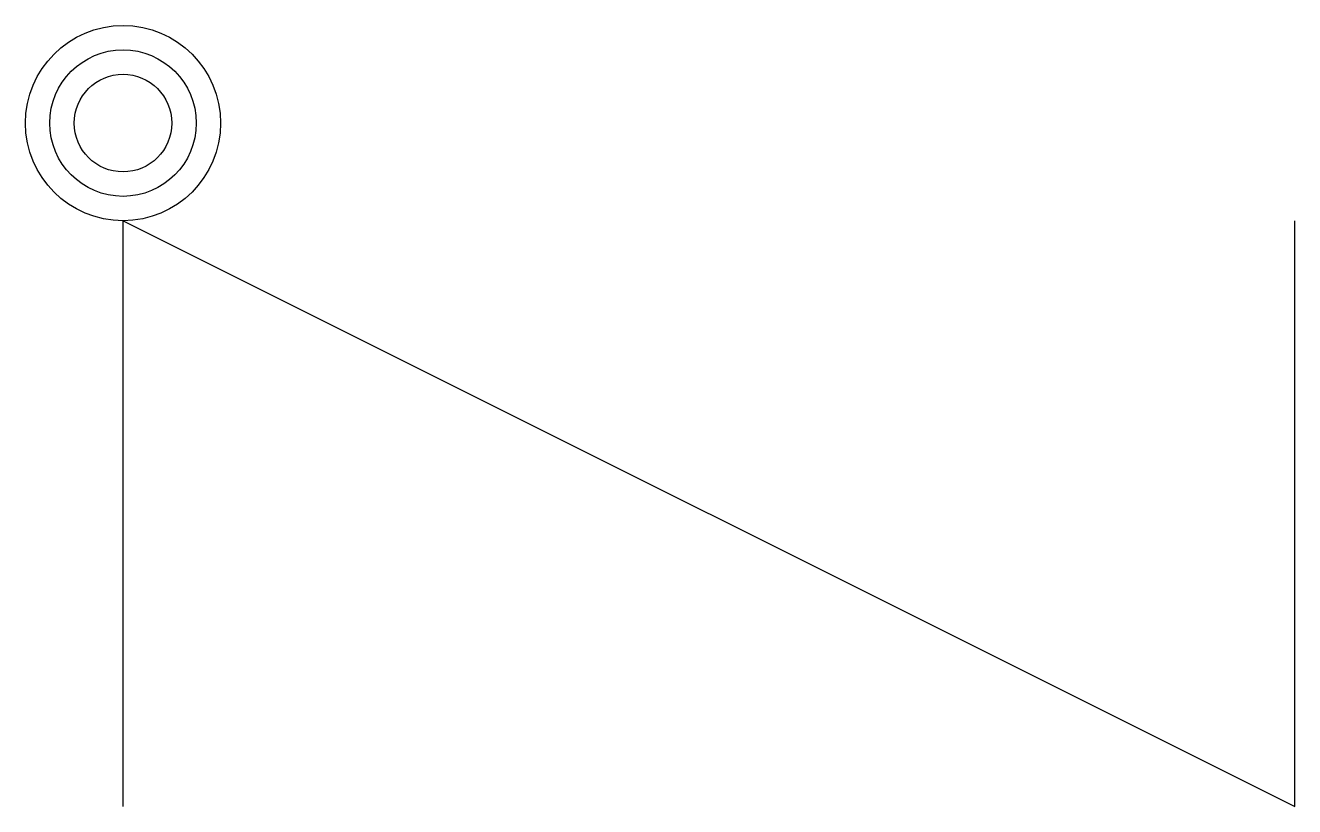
# Model space of a CAD drawing. Extents: x 43.5 to 54.5, y 1505.1 to 1511.8.
import ezdxf

# ---------------------------------------------------------------- set-up
doc = ezdxf.new("R2010")
doc.units = 0
doc.layers.get('0').update_dxf_attribs({"linetype": 'CONTINUOUS'})

msp = doc.modelspace()

# ---------------------------------------------------------------- linework, layer by layer
at = {"color": 0}
for p, q in [((44.318, 1510.142), (54.476, 1505.063)), ((44.318, 1505.063), (44.318, 1510.142)), ((54.476, 1505.063), (54.476, 1510.142))]:
    msp.add_line(p, q, dxfattribs=at)
for radius in [0.846, 0.635, 0.423]:
    msp.add_circle((44.318, 1510.988), radius, dxfattribs=at)

doc.saveas('drawing.dxf')
